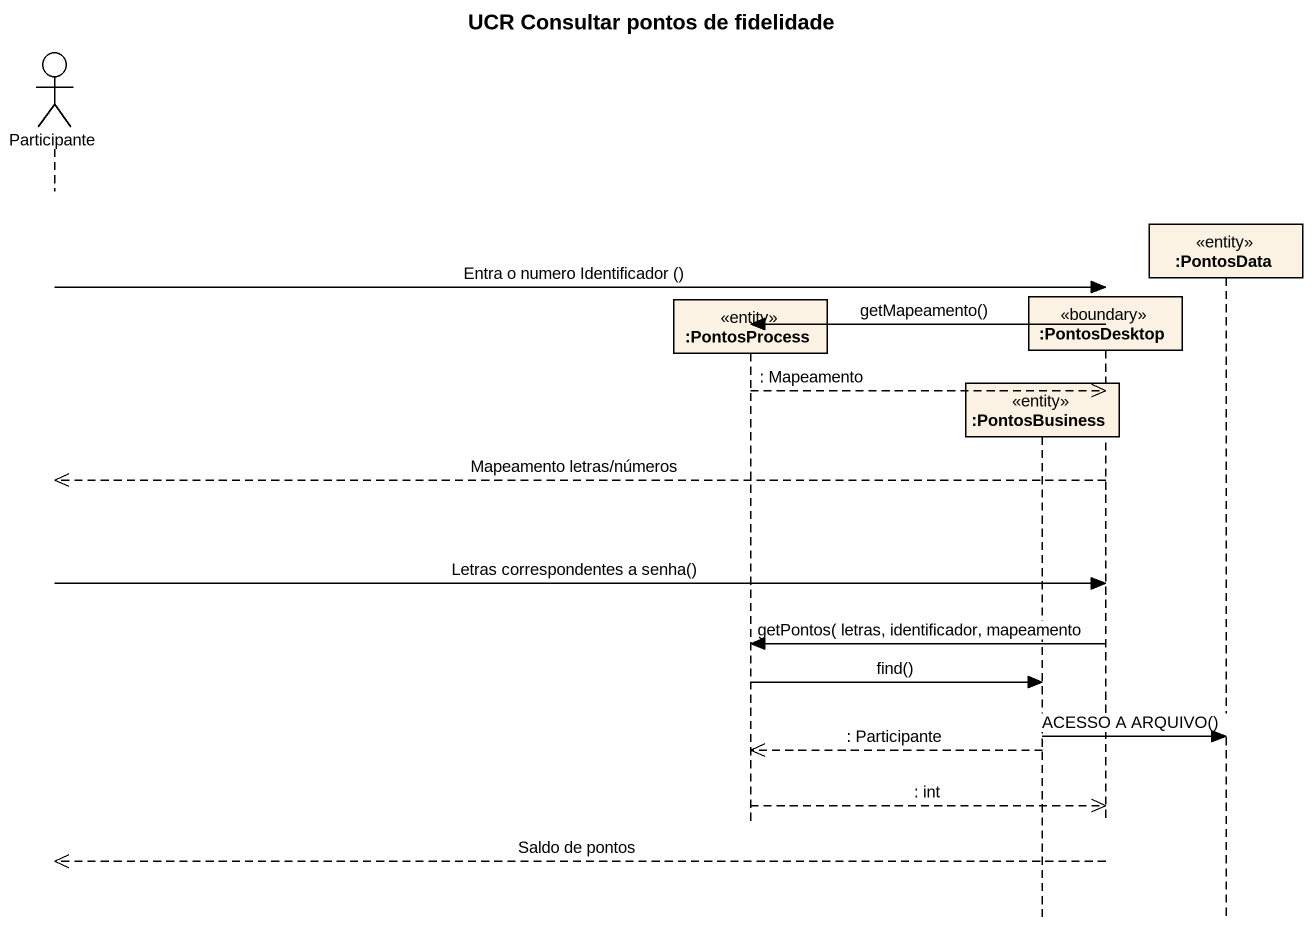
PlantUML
@startuml
title UCR Consultar pontos de fidelidade
hide footbox
actor Participante
participant ":PontosProcess" as PontosProcess <<entity>>
participant ":PontosBusiness" as PontosBusiness <<entity>>
participant ":PontosDesktop" as PontosDesktop <<boundary>>
participant ":PontosData" as PontosData <<entity>>

Participante -> PontosDesktop : Entra o numero Identificador ()
PontosDesktop -> PontosProcess : getMapeamento()
PontosProcess -->> PontosDesktop : : Mapeamento
PontosDesktop -->> Participante : Mapeamento letras/números
Participante -> PontosDesktop : Letras correspondentes a senha()
PontosDesktop -> PontosProcess : getPontos( letras, identificador, mapeamento
PontosProcess -> PontosBusiness : find()
PontosBusiness -> PontosData : ACESSO A ARQUIVO()
PontosBusiness -->> PontosProcess : : Participante
PontosProcess -->> PontosDesktop : : int
PontosDesktop -->> Participante : Saldo de pontos
@enduml
